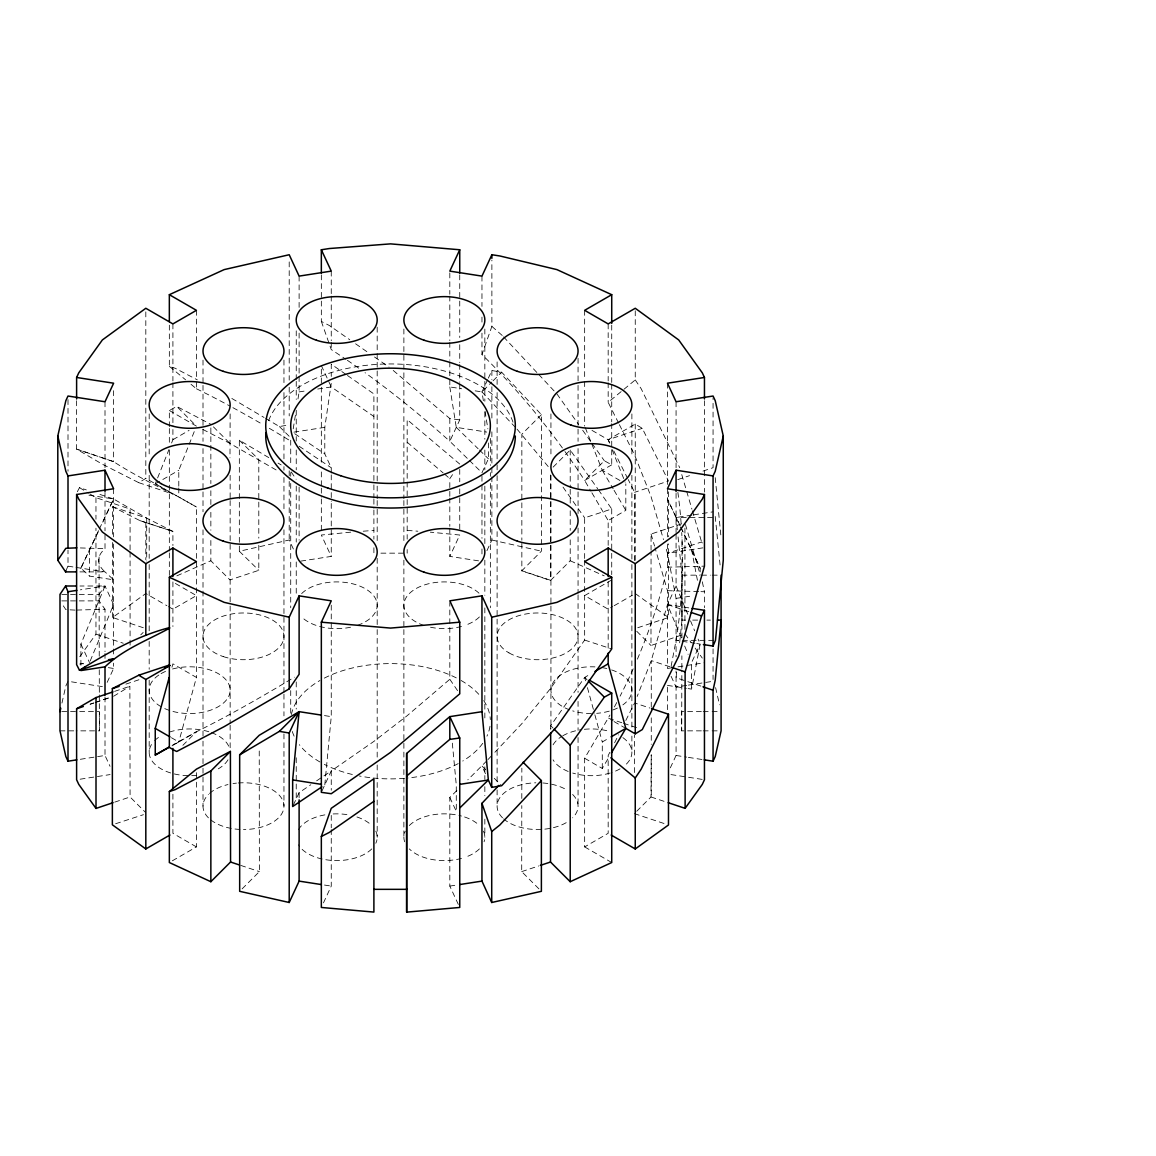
<?xml version="1.0" encoding="UTF-8"?>
<svg xmlns="http://www.w3.org/2000/svg" width="1156" height="1156" viewBox="0 0 1156 1156"><rect width="100%" height="100%" fill="white"/><g stroke="black" fill="none" stroke-linecap="round" stroke-linejoin="round"><path stroke-width="0.75" stroke-dasharray="5 3.75" d="M538.927 888.863L521.703 871.61L521.79 805.616M521.804 798.478L521.847 768.162M550.661 729.277L550.675 725.693L584.647 677.43L590.528 674.035M681.534 635.049L650.987 645.51L651.059 552.019M651.059 550.227L651.074 534.043L681.549 523.885M634.485 560.602L634.615 492.312L628.214 479.567M634.456 772.555L634.543 735.072M701.374 730.852L681.679 730.852L681.852 670.119M681.852 668.327L681.881 655.828M681.939 637.967L681.982 575.153L678.037 536.76M636.739 811.237L650.987 796.975L651.204 754.882M324.793 784.881L331.252 716.633L331.252 602.608M676.607 672.46L676.072 677.705L686.158 681.115M679.656 642.794L681.982 620.107L681.982 537.8M293.219 428.818L295.748 412.995M297.988 398.936L299.115 391.913L299.115 375.873M331.252 473.079L331.252 467.761L324.793 453.846L324.793 427.359L331.252 383.431M671.101 666.333L676.072 640.352A522.252 512.137 0 0 0 681.722 532.555M688.109 688.586L691.563 689.12L700.175 644.08L698.108 639.095M61.947 703.065L65.849 685.927L68.002 681.289L103.245 686.751M171.969 667.243L172.909 663.847L196.433 677.43L178.79 741.964L172.504 745.432M676.072 534.347L676.072 586.005L667.46 604.574L651.261 660.582L637.173 696.432M562.394 447.979A522.252 365.527 56.5 0 0 481.965 354.545L491.878 326.397L491.878 260.114M196.433 558.362L196.433 506.964L155.251 483.873L168.978 449.525M171.594 442.994L172.909 439.714L172.909 425.466M178.79 486.17L178.79 470.29L194.468 431.044M80.906 665.264L80.906 644.08L105.008 586.005L79.937 586.005M90.197 660.972L113.62 604.574L105.008 586.005L80.342 589.835M77.336 491.734L79.489 487.63L86.324 489.898M65.849 570.804L68.002 566.165L68.002 550.054M76.065 567.423L105.008 571.888L113.62 579.821L89.518 576.093L80.906 568.16L98.549 530.633M99.965 494.45L113.62 499.002L101.237 525.46M107.161 682.372L113.62 668.457L113.62 663.139M459.741 384.095L459.741 419.903L449.814 441.274L467.819 458.889M483.367 400.699L481.965 391.913L487.63 379.703M488.338 378.171L491.878 370.541L501.661 372.203L541.398 414.686L541.398 551.166L521.703 570.876L550.516 580.471L570.211 560.776L570.211 537.554M293.378 805.01L299.115 792.64L310.805 784.751M322.033 790.848L331.252 770.965L373.894 741.401L406.652 716.113L449.814 679.28L449.814 602.608M488.424 442.921L488.424 458.816L481.965 472.732L469.105 460.146M478.57 560.848L449.814 556.397L459.741 535.026L430.321 532.165M323.463 902.879L331.252 886.088L331.252 829.531M486.922 550.69L491.878 540.011L491.878 476.908M670.321 767.844L676.072 755.475L676.072 671.058M99.3 529.043L113.62 499.002L146.711 518.134L172.909 531.413L172.909 545.545M80.906 568.16L98.231 531.789M609.776 752.354L608.172 755.547L608.172 833.317L584.647 846.9L584.647 758.264L608.172 718.179A522.252 472.847 -54.1 0 0 609.92 715.073M614.587 742.788L618.59 734.826M625.801 720.477L634.615 702.949L649.86 708.021M584.647 758.264L602.29 768.451L609.53 756.111M449.814 496.3L449.814 478.627L452.791 474.249M584.647 560.241L584.647 640.077L550.675 688.326L521.847 723.67L494.046 753.163M99.243 656.261L99.084 594.372L105.008 586.005M79.778 656.695L95.962 634.138L95.962 528.191M486.792 760.85L467.819 779.823M487.991 759.564L492.832 754.435M140.772 634.817L143.156 632.448M475.188 390.858L481.965 391.913L491.806 382.058M493.048 380.83L501.661 372.203M182.879 745.317L196.433 731.777A522.252 72.308 -37 0 0 294.375 677.185M541.398 414.686L521.847 434.237L521.847 540.184M553.117 467.125L570.211 450.031L597.71 488.771M611.726 423.645L611.726 464.828L604.342 460.767L584.647 480.477L590.976 491.257M242.139 888.848L259.377 871.624L259.233 747.845M458.325 904.411L449.814 886.088L449.814 797.452L457.53 789.909M618.59 423.082L608.172 402.36L635.251 379.934L635.251 308.276M76.614 400.756L76.614 449.135L102.378 464.221L138.778 482.673L145.815 478.411L196.433 506.964M143.301 627.737L112.594 617.506L145.815 593.534L166.883 605.701M316.643 780.82L322.481 776.875M323.955 775.893L331.252 770.965L331.252 790.213M113.62 696.259L129.877 686.274L130.079 796.975L145.526 812.422M169.34 426.723L169.34 410.496L176.724 406.435L210.854 424.295M172.909 439.714L189.078 430.379M155.251 483.873L178.79 470.29M591.988 430.379L608.172 439.714L635.251 424.079L642.288 428.341L668.486 481.026L634.615 492.312M611.726 464.828L584.647 480.477A522.252 365.527 56.5 0 0 563.449 449.424M172.042 745.851L196.433 731.777L172.909 744.825M608.172 545.357L608.172 520.547L625.815 510.36L625.815 483.873M611.726 579.951L584.647 595.6L608.172 609.183L612.68 606.568M172.36 860.801L196.433 846.9L196.433 781.499M614.183 605.701L632.245 595.282M602.29 768.451L602.29 741.964L609.645 737.716M176.839 575.847L210.854 560.776L210.854 537.424M677.748 479.639L689.525 475.651M702.978 471.099L713.064 467.689L713.064 397.823M90.385 704.134L93.708 703.007M95.37 702.443L110.297 697.386M90.067 704.221L93.434 703.079M95.124 702.516L110.254 697.4M114.747 802.12L130.079 796.975M609.472 442.994L608.172 439.714L642.288 428.341M258.8 545.3L258.8 570.313L229.986 579.907L210.854 560.776M125.903 684.106L141.148 679.02M114.632 691.36L129.877 686.274M702.299 542.973L701.576 541.962L667.46 553.334L676.072 598.389L676.072 656.883M637.765 627.737L668.486 617.506L668.486 543.884M521.703 871.61L538.653 865.974M584.647 558.478L584.647 517.83L611.726 508.987L598.721 490.202M115.643 823.737L143.445 814.677M265.605 418.385L279.405 426.55L289.202 424.888M268.77 457.617L239.335 440.234L239.335 551.253L289.202 540.011L294.867 552.207M299.115 391.913L305.878 390.858M317.727 389.023L331.252 386.942L373.894 416.492M324.793 427.359L292.656 432.33L324.793 453.846M300.806 561.108L331.252 556.397L331.252 503.221M680.263 525.893L667.46 499.002L676.072 517.556L691.924 515.099M693.687 514.825L713.064 511.833M702.848 547.857L667.46 553.334L665.466 546.47M79.836 664.122L83.059 663.631M676.072 598.389L693.282 595.716M80.342 759.29L105.008 755.475L110.037 766.298M670.971 667.922L667.46 668.457L667.46 590.687L655.047 547.785M678.023 666.824L704.452 662.735M80.14 779.202L110.095 774.578M686.635 685.378L676.072 687.011L671.044 676.188M688.398 685.103L713.064 681.289M449.814 886.088L458.282 884.774M350.745 532.165L321.339 535.026L331.252 556.397M363.215 531.211L373.894 530.402M637.404 659.151A522.252 472.847 -54.1 0 0 667.46 567.206L704.452 566.137M75.053 610.108L65.849 609.617L61.947 603.793M76.816 610.065L105.008 609.255L105.008 651.666M677.315 529.78L676.072 517.556L713.671 517.556M380.902 553.16L407.172 553.16L407.172 549.577M79.937 571.888L105.008 571.888A522.252 74.316 0 0 1 105.008 548.652L105.008 532.613M681.982 575.153L699.756 575.153M701.533 575.153L710.42 575.153M712.197 575.153L719.307 575.153M61.774 594.372L99.084 594.372M61.774 600.889L99.084 600.889L105.008 609.255M685.537 620.107L681.982 620.107L681.924 600.889M692.646 620.107L697.978 620.107M706.865 620.107L710.42 620.107M713.671 640.352L676.072 640.352L695.002 643.271M61.788 711.634L77.9 711.634M79.692 711.634L99.387 711.634L99.387 730.852L76.108 730.852M701.374 711.634L681.679 711.634L681.679 730.852M703.166 711.634L710.333 711.634M712.125 711.634L719.292 711.634M59.996 730.852L74.316 730.852M703.166 730.852L710.333 730.852M712.125 730.852L717.5 730.852M80.342 547.944L105.008 548.652M667.46 590.687L699.163 591.612M700.926 591.655L704.452 591.756L704.452 607.724M393.228 370.455L449.814 418.53L459.741 419.903M407.172 530.402L417.865 531.211M449.814 379.804L449.814 386.942L461.663 388.763M449.814 386.942L456.273 427.359L486.734 432.069M491.878 540.011L541.398 551.166M88.954 495.187L113.62 499.002M681.231 637.751L667.46 604.574L690.363 608.114M696.721 643.545L700.175 644.08L691.563 662.634L691.563 689.12M68.002 566.165L74.446 567.163M667.46 685.392L686.389 688.326M80.14 663.284L83.666 663.833M108.332 667.648L113.62 668.457M676.072 755.475L686.635 757.108M688.398 757.382L702.501 759.564M324.489 715.593L331.252 716.633M670.971 774.578L686.837 777.02M688.6 777.294L704.452 779.751M324.489 885.048L331.252 886.088M584.647 640.077L611.726 648.921M139.934 520.619L172.909 531.413L139.934 520.619L112.594 506.762L112.594 535.344M169.34 325.139L169.34 366.351L175.221 368.287L197.329 379.862M667.46 604.574L689.641 611.957M138.778 482.673L172.909 494.06A550.27 36.905 20.2 0 1 113.62 461.649L78.767 449.829M669.873 666.781L651.261 660.582L651.261 707.241M89.966 494.017L95.962 497.658L130.079 509.045L130.079 550.343M112.594 506.762L146.711 518.134L146.711 561.007M621.812 722.731L608.172 718.179L612.579 720.737M623.532 723.309L638.878 728.425M650.987 796.975L666.492 802.134M95.962 634.138L123.258 643.242M634.355 813.607L666.766 824.416M240.723 865.396L259.377 871.624M76.614 449.135L113.62 461.649L113.62 388.546M687.834 681.679L702.978 686.809M570.211 560.776L604.227 575.847M321.339 274.853L321.339 321.426L329.373 325.515L349.762 339.734M202.82 429.425L229.986 443.427L278.957 471.576M585.297 427.763L602.29 470.29L619.934 480.477M635.251 593.534L668.486 617.506M169.34 410.496L196.433 426.13L176.724 406.435M585.572 680.826L584.647 677.43L587.653 679.179M614.053 721.575L625.815 728.381M175.365 583.433L196.433 595.6L172.909 609.183L168.386 606.568M584.647 846.9L611.726 862.535M171.435 737.716L178.79 741.964M196.433 846.9L172.909 833.317L172.909 793.58M231.836 398.444L264.059 417.475M278.061 463.108L281.168 464.929M79.489 487.63L88.477 493.106M299.115 446.245L331.252 467.761M355.586 343.794L368.692 352.941M374.515 357.002L389.081 367.16M345.962 374.443L331.252 364.183L331.252 376.437M347.436 375.469L373.894 393.921L373.894 483.714M491.878 326.397L502.34 335.572M459.741 464.062L407.172 419.657L407.172 539.158M169.34 366.351L185.596 379.804M191.015 384.298L196.433 388.777L196.433 381.653M407.172 442.228L443.153 472.934M444.482 474.076L449.814 478.627M456.273 427.359L478.136 448.745M479.422 450.002L488.424 458.816M239.335 551.253L258.8 570.313M239.335 440.234L258.8 459.553L258.8 538.147M636.739 631.263L650.987 645.51M279.405 426.55L290.488 437.618M213.412 426.853L229.986 443.427M584.647 677.43L587.104 679.901M550.675 725.693L553.117 728.135M485.65 769.679L481.951 765.98L485.506 773.769M494.262 778.306L501.661 785.704M481.965 391.913L515.807 427.821M517.021 429.107L549.562 468.209M503.554 336.873L537.497 373.171M538.71 374.457L554.475 391.32M684.93 633.878L691.057 642.433M695.146 648.126L702.299 658.096M556.903 393.907L578.564 424.425M582.682 430.249L590.933 441.881M591.973 443.326L604.342 460.767M563.03 487.124L584.647 517.83M449.814 679.28L459.741 693.846M291.182 471.937L296.138 479.234M635.251 379.934L641.132 388.662L679.714 467.674M602.29 470.29L613.142 488.771M614.053 490.317L625.815 510.36M591.886 492.803L608.172 520.547M619.385 424.671L634.615 454.958L651.074 496.69L663.486 539.606M608.172 439.714L609.776 442.907M613.778 450.869L627.405 477.963M681.014 527.468L700.175 568.16L700.175 575.226M676.072 517.556L679.829 525.46M680.581 527.049L700.175 568.16M449.814 797.452L456.302 811.368L456.273 784.881L452.198 741.776M321.339 365.571L331.252 386.942M80.906 644.08L89.518 662.634M676.072 586.005L687.777 614.212M690.522 620.844L694.655 630.8M684.67 646.045L688.109 654.339M612.088 449.525L625.165 482.225M321.339 321.426L331.252 349.574A522.252 218.918 49.2 0 1 345.89 359.285M681.751 474.581L691.909 509.146M692.43 510.865L701.576 541.962M685.421 524.448L700.319 575.038M651.074 534.043L654.542 546.066M587.421 687.618L594.401 713.093M594.863 714.784L602.29 741.964M715.217 516.472L720.231 566.426M715.607 687.647L719.523 704.784M702.299 581.786L704.452 591.756M691.563 549.606L697.848 582.523M485.043 411.233L487.861 428.818M715.217 477.659L720.997 536.933M99.257 669.786L99.344 693.773M99.315 694.929L99.387 730.852M713.064 648.848L713.064 679.497M704.452 400.756L704.452 492.095M684.93 528.133L684.93 630.295M676.072 401.753L676.072 467.718M676.072 493.366L676.072 532.569M668.486 491.806L668.486 536.702M667.46 383.2L667.46 484.754M667.46 488.757L667.46 536.904M667.46 544.028L667.46 567.206M667.46 687.17L667.46 710.203M651.261 717.847L651.261 744.348M651.261 754.897L651.261 797.062M635.251 424.079L635.251 561.094M631.884 413.935L631.884 457.27M631.884 475.318L631.884 562.741M631.884 564.547L631.884 728.844M631.884 736.069L631.884 752.325M611.726 325.139L611.726 382.448M611.726 384.24L611.726 421.853M611.726 508.987L611.726 551.571M611.726 553.334L611.726 574.633M608.172 323.911L608.172 380.974M608.172 382.752L608.172 402.36M608.172 581.902L608.172 649.6M584.647 310.328L584.647 379.818M584.647 381.596L584.647 426.13M578.058 358.302L578.058 383.575M578.058 385.382L578.058 441.361M578.058 448.571L578.058 490.101M578.058 491.907L578.058 513.567M578.058 528.017L578.058 593.1M578.058 594.82L578.058 692.401M578.058 701.432L578.058 730.317M578.058 737.528L578.058 806.137M570.211 450.031L570.211 487.543M570.211 489.32L570.211 503.611M570.211 510.764L570.211 530.416M550.935 413.935L550.935 457.27M550.935 475.318L550.935 605.311M550.935 606.076L550.935 728.844M550.675 474.928L550.675 499.941M550.675 501.733L550.675 580.326L521.847 570.717L521.847 541.991M497.109 361.915L497.109 385.382M497.109 392.606L497.109 463.021M497.109 464.828L497.109 473.859M497.109 475.665L497.109 509.969M497.109 531.63L497.109 782.67M497.109 789.895L497.109 806.137M491.878 370.541L491.878 379.558M491.878 386.769L491.878 419.223M491.878 431.838L491.878 466.085M491.878 467.891L491.878 475.102M490.361 438.399L490.361 465.42M490.361 472.631L490.361 476.243M490.361 483.439L490.361 607.753M484.841 329.041L484.841 379.587M484.841 381.393L484.841 401.248M484.841 412.085L484.841 439.164M484.841 450.002L484.841 469.856M484.841 486.112L484.841 543.884M484.841 560.14L484.841 595.282M484.841 607.926L484.841 718.064M484.841 766.804L484.841 779.447M484.841 786.658L484.841 795.689M484.841 819.156L484.841 837.219M481.965 276.111L481.965 306.412M481.965 317.105L481.965 324.244M481.965 333.159L481.965 354.545M481.965 476.272L481.965 538.32M481.965 548.956L481.965 554.273M459.741 274.839L459.741 337.523M459.741 344.69L459.741 362.594M459.741 364.386L459.741 382.304M459.741 469.379L459.741 481.806M459.741 488.901L459.741 495.996M459.741 497.774L459.741 531.485M449.814 272.917L449.814 294.289M449.814 296.081L449.814 340.615M449.814 342.393L449.814 360.21M449.814 361.987L449.814 378.026M449.814 418.53L449.814 441.274A522.252 218.918 49.2 0 0 365.05 372.694M449.814 498.063L449.814 526.341M449.814 528.119L449.814 556.397M403.877 329.041L403.877 484.306M403.877 486.112L403.877 498.742M403.877 500.548L403.877 543.884M403.877 560.14L403.877 627.78M403.877 629.587L403.877 741.531M403.877 743.337L403.877 837.219M377.188 327.235L377.188 484.306M377.188 486.112L377.188 498.742M377.188 500.548L377.188 543.884M377.188 558.334L377.188 627.78M377.188 629.587L377.188 757.772M377.188 764.997L377.188 837.219M373.894 484.826L373.894 498.077M373.894 499.204L373.894 508.207M373.894 509.998L373.894 539.158M373.894 547.756L373.894 553.16M331.252 271.125L331.252 294.303M331.252 296.095L331.252 340.659M331.252 342.451L331.252 349.574M331.252 474.856L331.252 490.809M331.252 492.572L331.252 501.444M331.252 815.399L331.252 827.768M321.339 369.183L321.339 385.41M321.339 387.202L321.339 464.726M321.339 471.937L321.339 486.358M321.339 488.164L321.339 497.181M321.339 498.973L321.339 531.428M299.115 276.111L299.115 308.175M299.115 333.116L299.115 374.096M299.115 487.138L299.115 540.155M299.115 792.64L299.115 799.865M296.239 330.847L296.239 379.587M296.239 381.393L296.239 399.441M296.239 410.279L296.239 440.971M296.239 450.002L296.239 469.856M296.239 486.112L296.239 542.077M296.239 561.946L296.239 594.444M296.239 681.953L296.239 709.033M296.239 757.772L296.239 799.302M290.72 440.205L290.72 465.42M290.72 472.631L290.72 476.243M290.72 483.439L290.72 607.753M290.72 690.623L290.72 714.032M289.202 261.906L289.202 380.107M289.202 387.274L289.202 415.929M289.202 470.81L289.202 479.668M289.202 481.445L289.202 540.011M283.957 360.108L283.957 383.575M283.957 392.606L283.957 459.409M283.957 466.634L283.957 470.246M283.957 477.471L283.957 511.776M283.957 529.824L283.957 692.401M283.957 694.207L283.957 715.867M283.957 733.93L283.957 806.137M230.145 413.935L229.986 457.79M230.145 475.318L230.145 499.551M230.145 500.591L230.145 605.311M230.145 606.076L230.145 723.425M230.145 725.231L230.145 750.519M210.854 427.893L210.854 483.555M210.854 490.736L210.854 505.1M210.854 512.296L210.854 530.243M203.008 360.108L203.008 383.575M203.008 385.382L203.008 441.361M203.008 448.571L203.008 490.101M203.008 491.907L203.008 511.776M203.008 529.824L203.008 739.334M203.008 741.14L203.008 766.428M203.008 768.234L203.008 806.137M196.433 310.328L196.433 379.862M196.433 561.628L196.433 677.43M196.433 772.656L196.433 779.736M178.79 487.948L178.79 496.777M172.909 323.911L172.909 380.931M172.909 382.708L172.909 423.688M172.909 581.916L172.909 626.494M169.34 428.529L169.34 442.95M169.34 450.161L169.34 551.109M169.34 552.915L169.34 578.159M149.182 413.935L149.182 457.27M149.182 475.318L149.182 558.377M149.182 564.547L149.182 631.349M149.182 641.421L149.182 669.266M149.182 680.104L149.182 752.325M145.815 311.86L145.815 478.411M145.815 522.57L145.815 559.822M130.079 552.135L130.079 638.329M130.079 640.135L130.079 645.51M113.62 488.757L113.62 536.861M113.62 543.999L113.62 656.044M112.594 542.482L112.594 617.506M105.008 401.753L105.008 467.674M105.008 492.615L105.008 530.821M105.008 653.429L105.008 658.732M105.008 696.967L105.008 755.475M99.084 557.019L99.084 600.889M95.962 497.658L95.962 519.217M89.518 549.606L89.518 576.093M68.002 399.615L68.002 471.243M268.626 420.654A124.776 72.033 0 0 1 392.029 363.952A124.776 72.033 0 0 1 513.047 422.33M196.433 388.777A458.845 63.522 37 0 1 229.986 406.074M232.905 407.663A458.845 63.522 37 0 1 263.265 424.787M269.319 428.312A458.845 63.522 37 0 1 291.124 441.361M677.878 492.34A522.252 512.137 0 0 1 681.159 523.798M347.364 360.296A522.252 218.918 49.2 0 1 359.155 368.475M633.185 668.847A522.252 472.847 -54.1 0 1 620.064 696.187M616.755 702.53A522.252 472.847 -54.1 0 1 614.226 707.255M227.992 759.824A40.474 23.366 0 0 1 218.282 768.841M196.693 775.329A40.474 23.366 0 0 1 191.419 775.662M187.908 775.662A40.474 23.366 0 0 1 153.358 741.979M154.615 740.635A40.474 23.366 0 0 1 161.045 735.794M169.426 732.08A40.474 23.366 0 0 1 209.901 732.08M211.404 732.601A40.474 23.366 0 0 1 229.798 749.276M172.547 668.992A40.474 23.366 0 0 1 230.145 690.175A40.474 23.366 0 0 1 172.547 711.345M169.426 710.405A40.474 23.366 0 0 1 163.632 708.064M161.045 706.692A40.474 23.366 0 0 1 159.586 674.526M161.045 673.645A40.474 23.366 0 0 1 167.923 670.451M238.208 782.973A40.474 23.366 0 0 1 283.87 804.619A40.474 23.366 0 0 1 243.483 829.517M239.971 829.43A40.474 23.366 0 0 1 233.006 828.722M231.33 828.433A40.474 23.366 0 0 1 209.539 818.867M208.427 817.827A40.474 23.366 0 0 1 208.427 794.461M209.539 793.421A40.474 23.366 0 0 1 227.992 784.548M233.006 783.566A40.474 23.366 0 0 1 236.445 783.132M371.77 848.909A40.474 23.366 0 0 1 332.74 860.469A40.474 23.366 0 0 1 298.378 844.718M298.378 829.719A40.474 23.366 0 0 1 326.238 814.648M333.188 813.94A40.474 23.366 0 0 1 347.19 814.648M356.944 816.974A40.474 23.366 0 0 1 371.77 825.529M375.816 831.164A40.474 23.366 0 0 1 375.816 843.273M483.454 831.164A40.474 23.366 0 0 1 484.061 841.785M479.408 848.909A40.474 23.366 0 0 1 464.596 857.463M461.475 858.402A40.474 23.366 0 0 1 409.311 848.909M404.658 841.785A40.474 23.366 0 0 1 405.265 831.164M409.311 825.529A40.474 23.366 0 0 1 461.475 816.035M464.596 816.974A40.474 23.366 0 0 1 479.408 825.529M301.658 593.592A40.474 23.366 0 0 1 365.339 588.751A40.474 23.366 0 0 1 356.944 625.512M350.543 627.231A40.474 23.366 0 0 1 301.658 616.957M479.408 616.957A40.474 23.366 0 0 1 464.596 625.512M461.475 626.451A40.474 23.366 0 0 1 430.523 627.231M424.122 625.512A40.474 23.366 0 0 1 415.741 588.751A40.474 23.366 0 0 1 479.408 593.592M572.639 794.461A40.474 23.366 0 0 1 572.639 817.827M566.209 822.667A40.474 23.366 0 0 1 503.626 818.867M502.528 817.827A40.474 23.366 0 0 1 535.835 782.8M542.872 782.973A40.474 23.366 0 0 1 566.209 789.62M622.867 737.615A40.474 23.366 0 0 1 624.153 766.052M620.035 768.841A40.474 23.366 0 0 1 611.654 772.555M610.108 773.046A40.474 23.366 0 0 1 572.711 773.046M568.203 771.471A40.474 23.366 0 0 1 553.074 759.824M553.074 744.811A40.474 23.366 0 0 1 561.339 736.675M562.784 735.794A40.474 23.366 0 0 1 580.933 729.739M584.372 729.306A40.474 23.366 0 0 1 610.108 731.589M611.654 669.931A40.474 23.366 0 0 1 622.867 704.885M617.434 708.064A40.474 23.366 0 0 1 596.698 713.339M591.41 713.541A40.474 23.366 0 0 1 572.711 710.897M569.677 709.885A40.474 23.366 0 0 1 553.074 682.661A40.474 23.366 0 0 1 594.935 666.882M601.886 667.59A40.474 23.366 0 0 1 606.9 668.573M489.985 726.257A99.821 57.627 0 0 1 486.951 736.155M482.76 743.294A99.821 57.627 0 0 1 462.761 761.024M458.238 763.596A99.821 57.627 0 0 1 406.161 778.161M404.427 778.32A99.821 57.627 0 0 1 371.466 777.815M369.761 777.612A99.821 57.627 0 0 1 359.357 775.994M352.334 774.491A99.821 57.627 0 0 1 324.316 764.376M319.952 761.992A99.821 57.627 0 0 1 299.346 744.695M294.115 736.155A99.821 57.627 0 0 1 292.237 731.271M291.384 714.553A99.821 57.627 0 0 1 319.952 680.494M324.316 678.124A99.821 57.627 0 0 1 458.238 678.89M461.114 680.494A99.821 57.627 0 0 1 479.465 695.059M483.728 700.594A99.821 57.627 0 0 1 490.317 719.581M223.252 656.579A40.474 23.366 0 0 0 283.957 636.349A40.474 23.366 0 0 0 223.252 616.105A40.474 23.366 0 0 0 223.252 656.579M508.958 652.865A40.474 23.366 0 0 0 576.685 642.389A40.474 23.366 0 0 0 527.107 613.778A40.474 23.366 0 0 0 508.958 652.865"/><path stroke-width="1.5" d="M589.155 680.046L611.726 693.08L611.726 862.535L570.211 881.71L550.516 862.015L550.661 732.861M406.652 776.037L449.814 739.378L449.814 716.633L459.741 737.99L459.741 907.46L406.652 912.127L406.652 753.466L449.814 716.633L481.98 711.691L481.951 595.831L449.814 600.831L459.741 622.188L459.741 693.846L390.54 752.383L331.252 793.724L321.339 792.337L321.339 622.188L331.252 600.831L299.115 595.86L289.202 617.217L289.202 688.875L224.163 726.647L176.724 751.472L175.221 750.808L169.34 747.412L169.34 577.263L196.433 561.628L172.909 548.045L145.815 563.68L102.378 532.035L78.767 499.132L76.614 494.493L113.62 488.757L105.008 470.203L68.002 475.925L65.849 471.287L57.8 435.985L65.849 400.67L68.002 396.031L105.008 401.753L113.62 383.2L76.614 377.477L76.614 398.965M321.874 786.86L292.656 806.556L292.656 779.91L299.115 711.663L321.108 715.058M704.264 759.839L713.064 761.197L713.064 690.219L715.217 680.248L721.084 620.107L717.529 620.107M76.354 571.888L65.603 571.888L65.849 570.804M59.996 711.634L60.777 708.209M704.452 398.965L704.452 377.477L667.46 383.2L676.072 401.753L713.064 396.031L715.217 400.67L723.266 435.985L715.217 471.287L713.064 475.925L713.064 646.074L703.397 644.571M169.368 747.181L155.251 755.013L155.251 728.381L169.181 677.43M668.182 802.697L685.118 808.347L685.118 671.867L701.576 615.946L704.452 610.296L692.126 608.388M321.339 836.482L331.252 808.319L373.894 778.768L373.894 912.084L321.339 907.46L321.339 836.482L329.373 832.378L373.894 801.339M76.614 377.477L78.767 372.839L102.378 339.936L145.815 308.276L172.909 323.911L196.433 310.328L169.34 294.693L169.34 321.57M321.339 273.062L321.339 249.768L329.373 248.526L390.54 243.873L459.741 249.768L449.814 271.125L481.965 276.111L491.878 254.739L499.912 255.982L556.903 269.608L611.726 294.693L611.726 323.348M289.202 902.489L289.202 733.02L299.115 711.663L259.219 735.288L239.668 754.839L239.668 891.319L289.202 902.489L299.115 881.118L299.115 799.865M713.064 475.925L676.072 470.203L667.46 488.757L704.452 494.493L704.452 566.137L678.688 656.319L642.288 729.566L635.251 733.829L625.815 728.381L608.172 663.847L608.172 653.154M704.452 494.493L702.299 499.132L678.688 532.035L635.251 563.68L608.172 548.045L584.647 561.628L611.726 577.263L611.726 648.921L556.903 726.633L501.661 785.704L491.719 787.38L488.352 780.011L481.98 711.691M713.064 646.074L715.463 640.352L723.266 560.27L723.266 435.985M713.064 761.197L715.217 756.559L721.084 730.852L721.084 575.153M668.486 714.235L641.132 769.231L635.251 777.974L635.251 848.952L668.486 824.979L668.486 714.235L651.55 708.585M611.336 753.033L625.815 728.381L611.105 736.863M65.603 571.888L57.8 560.27L65.849 548.291L76.816 547.843M76.354 586.005L65.603 586.005L59.996 594.372L59.996 730.852L65.849 756.559L68.002 761.197L76.816 759.839M289.202 688.875L299.115 674.309L299.115 595.86M570.211 881.71L570.211 745.244L604.328 697.14L611.726 693.08M685.118 808.347L702.299 784.389L704.452 779.751L704.452 610.296M541.384 780.575L499.753 825.081L491.719 831.525L491.719 902.504L541.384 891.319L541.384 780.575L523.076 762.252M491.719 902.504L481.951 881.103L481.951 803.333L498.872 785.386M169.34 791.557L175.221 789.62L210.854 770.965L230.405 751.414L230.55 862.015L210.854 881.71L169.34 862.535L169.34 791.557L196.433 769.13L230.405 751.414M239.668 754.839L279.405 731.358L299.115 711.663M460.146 807.611L488.352 780.011L459.842 784.346M84.59 667.171L80.906 670.567L105.008 666.839C123.273 649.224 147.795 640.106 169.759 628.084M76.614 494.493L76.614 664.628L79.489 670.278C107.739 652.692 137.073 636.002 169.513 627.607M112.941 691.924L96.006 697.559L76.614 708.773L76.614 779.751L78.767 784.389L96.006 808.42L113.042 802.697M169.34 294.693L224.163 269.608L289.202 254.739L299.115 276.111L331.252 271.125L321.339 249.768M611.726 294.693L584.647 310.328L608.172 323.911L635.251 308.276L678.688 339.936L702.299 372.839L704.452 377.477M169.889 835.051L145.815 848.952L112.363 824.806L112.363 688.615L138.778 675.22L145.815 679.482L169.889 665.581M155.251 755.013L168.487 747.368M611.726 577.263L556.903 602.348L491.719 617.232L481.951 595.831M594.935 671.491L608.172 663.847M165.062 667.821L169.759 665.437M76.614 708.773L83.348 706.504M79.489 670.278L113.62 658.906L108.447 659.7M138.778 675.22L169.484 664.989M112.363 688.615L119.14 686.361M540.343 865.396L550.516 862.015M65.603 586.005L68.002 591.742L76.816 590.369M459.741 622.188L390.54 628.084L321.339 622.188M459.741 737.99L449.814 739.378M459.972 884.513L481.951 881.103M373.894 889.34L407.172 889.34M289.202 617.217L224.163 602.348L169.34 577.263M289.202 733.02L279.405 731.358M292.656 779.91L321.411 784.36M299.115 881.118L321.108 884.528M691.346 612.535L701.576 615.946M671.578 667.344L685.118 671.867M230.55 862.015L239.032 864.832M702.978 686.809L713.064 690.219M611.177 835.051L635.251 848.952M155.251 728.381L169.961 736.863M610.874 757.787L635.251 777.974M588.332 681.13L604.328 697.14M554.331 729.349L570.211 745.244M481.951 803.333L491.719 831.525M676.072 470.203L676.072 491.589M635.251 563.68L635.251 733.829M608.172 548.045L608.172 576.555M491.878 254.739L491.878 258.323M491.719 617.232L491.719 787.38M459.741 249.768L459.741 273.047M406.652 753.466L406.652 912.127M210.854 770.965L210.854 881.71M172.909 548.045L172.909 576.569M172.909 748.438L172.909 788.161M145.815 563.68L145.815 635.338M145.815 679.482L145.815 848.952M105.008 470.203L105.008 491.603M105.008 666.839L105.008 695.204M96.006 697.559L96.006 808.42M68.002 475.925L68.002 547.583M68.002 591.742L68.002 761.197M57.8 435.985L57.8 560.27M515.316 435.985A124.776 72.033 0 0 1 387.578 508.004A124.776 72.033 0 0 1 265.894 432.575M340.63 475.708A99.821 57.627 0 0 0 490.361 425.798A99.821 57.627 0 0 0 340.63 375.888A99.821 57.627 0 0 0 340.63 475.708M517.353 371.322A40.474 23.366 0 0 0 578.058 351.077A40.474 23.366 0 0 0 517.353 330.847A40.474 23.366 0 0 0 517.353 371.322M328.145 488.179A124.776 72.033 0 0 0 515.316 425.798A124.776 72.033 0 0 0 328.145 363.403A124.776 72.033 0 0 0 328.145 488.179M316.469 340.24A40.474 23.366 0 0 0 377.188 320.01A40.474 23.366 0 0 0 316.469 299.765A40.474 23.366 0 0 0 316.469 340.24M161.045 483.584A40.474 23.366 0 0 0 228.758 473.107A40.474 23.366 0 0 0 179.18 444.482A40.474 23.366 0 0 0 161.045 483.584M223.252 371.322A40.474 23.366 0 0 0 283.957 351.077A40.474 23.366 0 0 0 223.252 330.847A40.474 23.366 0 0 0 223.252 371.322M223.252 541.124A40.474 23.366 0 0 0 283.957 520.879A40.474 23.366 0 0 0 223.252 500.635A40.474 23.366 0 0 0 223.252 541.124M308.088 568.477A40.474 23.366 0 0 0 375.816 558.001A40.474 23.366 0 0 0 326.238 529.376A40.474 23.366 0 0 0 308.088 568.477M424.122 572.191A40.474 23.366 0 0 0 484.841 551.961A40.474 23.366 0 0 0 424.122 531.717A40.474 23.366 0 0 0 424.122 572.191M571.165 425.148A40.474 23.366 0 0 0 631.884 404.903A40.474 23.366 0 0 0 571.165 384.673A40.474 23.366 0 0 0 571.165 425.148M517.353 541.124A40.474 23.366 0 0 0 578.058 520.879A40.474 23.366 0 0 0 517.353 500.635A40.474 23.366 0 0 0 517.353 541.124M571.165 487.297A40.474 23.366 0 0 0 631.884 467.053A40.474 23.366 0 0 0 571.165 446.823A40.474 23.366 0 0 0 571.165 487.297M424.122 340.24A40.474 23.366 0 0 0 484.841 320.01A40.474 23.366 0 0 0 424.122 299.765A40.474 23.366 0 0 0 424.122 340.24M161.045 421.434A40.474 23.366 0 0 0 228.758 410.958A40.474 23.366 0 0 0 179.18 382.333A40.474 23.366 0 0 0 161.045 421.434"/></g></svg>
